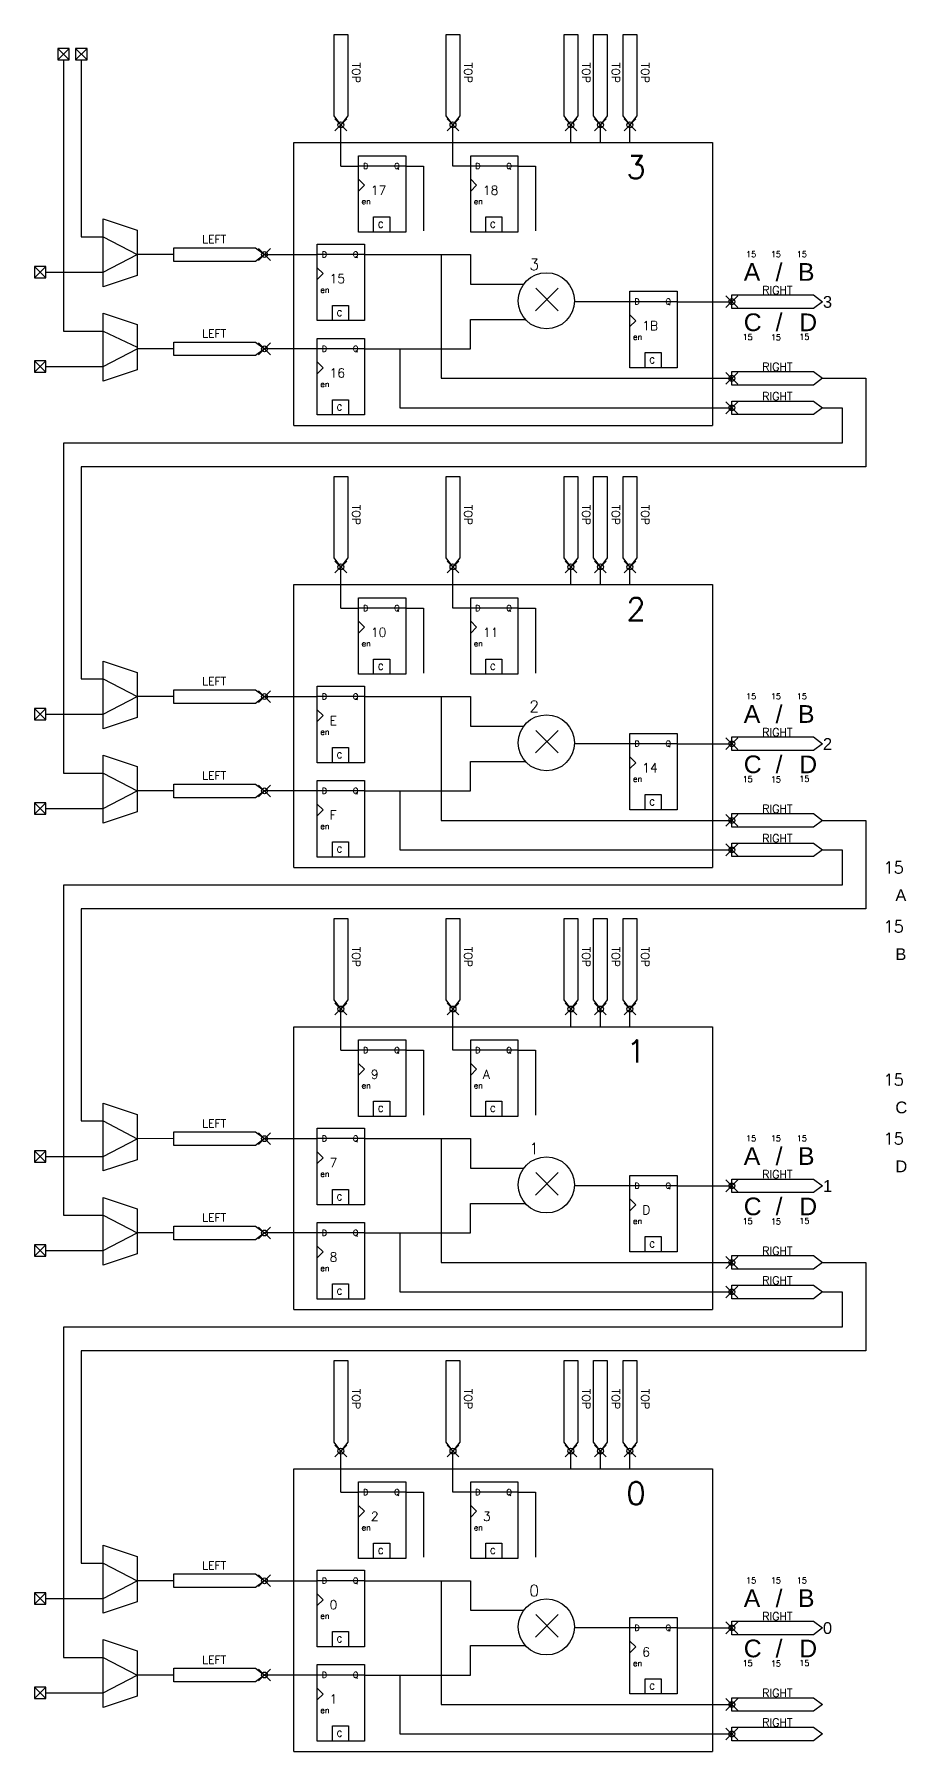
# Model space of a CAD drawing. Extents: x 5 to 1555, y -1465 to -5.
# Drawn here: x 5 to 745, y -1465 to -8 of the extents above; entities that cross this region are included whole.
import ezdxf

# ---------------------------------------------------------------- set-up
doc = ezdxf.new("R2010")
doc.units = 0
doc.header["$MEASUREMENT"] = 0
doc.header["$PDMODE"] = 35
doc.header["$PDSIZE"] = 5
for name, color, linetype in [('DETAIL_MEDIUM', 182, 'CONTINUOUS'), ('PORTS', 248, 'CONTINUOUS'), ('SIMPLE', 162, 'CONTINUOUS')]:
    doc.layers.add(name, color=color, linetype=linetype)
doc.styles.add('ARIAL', font='')
doc.styles.add('SIMPLEX', font='simplex')
doc.styles.get("Standard").update_dxf_attribs({"font": 'txt.shx'})
doc.styles.get('ARIAL').set_extended_font_data('Arial')

# ---------------------------------------------------------------- blocks, each defined once
blk = doc.blocks.new('YGR_DSP_MULT_CIRCLE')
at = {"layer": 'SIMPLE', "linetype": 'CONTINUOUS'}
blk.add_line((515.032, -1355), (467.848294, -1355), dxfattribs=at)
blk.add_circle((444.175322, -1354.195805), 23.793739, dxfattribs=at)
blk = doc.blocks.new('YGR_DSP_MULT_WIRE')
at = {"layer": 'SIMPLE', "linetype": 'CONTINUOUS'}
for p, q in [((456.206613, -219.782931), (436.988593, -239.000951)), ((437.217379, -219.782931), (456.206613, -239.000951))]:
    blk.add_line(p, q, dxfattribs=at)
blk = doc.blocks.new('YGR_DSP_MULT_BLOCK')
at = {"layer": 'SIMPLE', "linetype": 'CONTINUOUS'}
for name, p in [('YGR_DSP_MULT_CIRCLE', (0, 0)), ('YGR_DSP_MULT_WIRE', (-1.946955, -1123.835416))]:
    blk.add_blockref(name, p, dxfattribs=at)
at = {"layer": 'SIMPLE', "linetype": 'CONTINUOUS', "style": 'SIMPLEX'}
blk.add_attdef('index', (429.68475, -1328.141917), '', height=9.6, dxfattribs=at)
blk = doc.blocks.new('YGR_DSP_MULT_REG_BLOCK')
at = {"layer": 'DETAIL_MEDIUM', "linetype": 'CONTINUOUS'}
blk.add_lwpolyline([(245.032, -1311.166761), (284.968, -1311.166761), (284.968, -1376.062761), (245.032, -1376.062761)], close=True, dxfattribs=at)
blk = doc.blocks.new('YGR_DSP_MULT_REG_CLR_TEXT')
at = {"layer": 'DETAIL_MEDIUM', "linetype": 'CONTINUOUS'}
blk.add_lwpolyline([(266.03089, -233.664049), (279.664856, -233.664049), (279.664856, -246.614393), (266.03089, -246.614393)], close=True, dxfattribs=at)
at = {"layer": 'DETAIL_MEDIUM'}
blk.add_text('C', height=4.992, dxfattribs=at).set_placement((269.77489, -242.870393))
blk = doc.blocks.new('YGR_DSP_MULT_REG_ENA_TEXT')
at = {"layer": 'DETAIL_MEDIUM'}
blk.add_text('en', height=4.992, dxfattribs=at).set_placement((255.788377, -222.902393))
blk = doc.blocks.new('YGR_DSP_MULT_BYPASS_REG')
at = {"layer": 'SIMPLE', "linetype": 'CONTINUOUS'}
blk.add_line((290, -1315), (250, -1315), dxfattribs=at)
blk = doc.blocks.new('YGR_DSP_MULT_REG_TEXT')
at = {"layer": 'DETAIL_MEDIUM'}
for s, p in [('D', (257.036377, -192.950393)), ('Q', (283.408398, -192.950393))]:
    blk.add_text(s, height=4.992, dxfattribs=at).set_placement(p)
blk = doc.blocks.new('YGR_DSP_MULT_REG_CLK_TEXT')
at = {"layer": 'DETAIL_MEDIUM'}
for p, q in [((253.292377, -201.686393), (258.284377, -206.678393)), ((258.284377, -206.678393), (253.292377, -211.670393))]:
    blk.add_line(p, q, dxfattribs=at)
blk = doc.blocks.new('YGR_DSP_MULT_REG')
at = {"layer": 'DETAIL_MEDIUM', "linetype": 'CONTINUOUS'}
for name, p in [('YGR_DSP_MULT_REG_BLOCK', (0, 0)), ('YGR_DSP_MULT_REG_CLR_TEXT', (-8.260377, -1129.448368))]:
    blk.add_blockref(name, p, dxfattribs=at)
at = {"layer": 'DETAIL_MEDIUM'}
for name in ['YGR_DSP_MULT_REG_TEXT', 'YGR_DSP_MULT_REG_CLK_TEXT', 'YGR_DSP_MULT_REG_ENA_TEXT']:
    blk.add_blockref(name, (-8.260377, -1129.448368), dxfattribs=at)
at = {"layer": 'SIMPLE', "linetype": 'CONTINUOUS'}
blk.add_blockref('YGR_DSP_MULT_BYPASS_REG', (-5, -5), dxfattribs=at)
at = {"layer": 'SIMPLE', "linetype": 'CONTINUOUS', "style": 'SIMPLEX'}
blk.add_attdef('index', (255.383868, -1344.245981), '', height=7.68, dxfattribs=at)
blk = doc.blocks.new('YGR_DSP_OUT_DATAA_TEXT')
at = {"layer": 'DETAIL_MEDIUM', "style": 'ARIAL'}
blk.add_text('A', height=10, dxfattribs=at).set_placement((740, -628.5))
at = {"layer": 'DETAIL_MEDIUM', "style": 'SIMPLEX'}
blk.add_attdef('font', (730, -604.967135), '', height=10, dxfattribs=at)
blk = doc.blocks.new('YGR_DSP_OUT_DATAB_TEXT')
at = {"layer": 'DETAIL_MEDIUM', "style": 'ARIAL'}
blk.add_text('B', height=10, dxfattribs=at).set_placement((740, -678.5))
at = {"layer": 'DETAIL_MEDIUM', "style": 'SIMPLEX'}
blk.add_attdef('font', (730, -654.967135), '', height=10, dxfattribs=at)
blk = doc.blocks.new('YGR_DSP_OUT_DATAC_TEXT')
at = {"layer": 'DETAIL_MEDIUM', "style": 'ARIAL'}
blk.add_text('C', height=10, dxfattribs=at).set_placement((740, -808.5))
at = {"layer": 'DETAIL_MEDIUM', "style": 'SIMPLEX'}
blk.add_attdef('font', (730, -784.967135), '', height=10, dxfattribs=at)
blk = doc.blocks.new('YGR_DSP_OUT_DATAD_TEXT')
at = {"layer": 'DETAIL_MEDIUM', "style": 'ARIAL'}
blk.add_text('D', height=10, dxfattribs=at).set_placement((740, -858.5))
at = {"layer": 'DETAIL_MEDIUM', "style": 'SIMPLEX'}
blk.add_attdef('font', (730, -834.967135), '', height=10, dxfattribs=at)
blk = doc.blocks.new('YGR_DSP_MULT_TO_OUT_TEXT5')
at = {"layer": 'DETAIL_MEDIUM', "style": 'ARIAL'}
blk.add_text('D', height=15, dxfattribs=at).set_placement((655, -260))
at = {"layer": 'DETAIL_MEDIUM', "style": 'SIMPLEX'}
blk.add_attdef('font', (655, -267.327647), '', height=5, dxfattribs=at)
blk = doc.blocks.new('YGR_DSP_MULT_TO_OUT_TEXT4')
at = {"layer": 'DETAIL_MEDIUM', "style": 'ARIAL'}
blk.add_text('/', height=15, dxfattribs=at).set_placement((633.5, -259.946862))
at = {"layer": 'DETAIL_MEDIUM', "style": 'SIMPLEX'}
blk.add_attdef('font', (629.5, -267.736259), '', height=5, dxfattribs=at)
blk = doc.blocks.new('YGR_DSP_MULT_TO_OUT_TEXT3')
at = {"layer": 'DETAIL_MEDIUM', "style": 'ARIAL'}
blk.add_text('C', height=15, dxfattribs=at).set_placement((606.5, -259.946862))
at = {"layer": 'DETAIL_MEDIUM', "style": 'SIMPLEX'}
blk.add_attdef('font', (605.5, -267.483567), '', height=5, dxfattribs=at)
blk = doc.blocks.new('YGR_DSP_MULT_TO_OUT_TEXT0')
at = {"layer": 'DETAIL_MEDIUM', "style": 'ARIAL'}
blk.add_text('A', height=15, dxfattribs=at).set_placement((606.5, -219.516432))
at = {"layer": 'DETAIL_MEDIUM', "style": 'SIMPLEX'}
blk.add_attdef('font', (608.5, -199.483567), '', height=5, dxfattribs=at)
blk = doc.blocks.new('YGR_DSP_MULT_TO_OUT_TEXT1')
at = {"layer": 'DETAIL_MEDIUM', "style": 'ARIAL'}
blk.add_text('/', height=15, dxfattribs=at).set_placement((633.5, -219.674871))
at = {"layer": 'DETAIL_MEDIUM', "style": 'SIMPLEX'}
blk.add_attdef('font', (629.5, -199.483567), '', height=5, dxfattribs=at)
blk = doc.blocks.new('YGR_DSP_MULT_TO_OUT_TEXT2')
at = {"layer": 'DETAIL_MEDIUM', "style": 'ARIAL'}
blk.add_text('B', height=15, dxfattribs=at).set_placement((652.5, -219.516432))
at = {"layer": 'DETAIL_MEDIUM', "style": 'SIMPLEX'}
blk.add_attdef('font', (651.5, -199.483567), '', height=5, dxfattribs=at)
blk = doc.blocks.new('YGR_DSP_MULT_TO_OUT_TEXT')
at = {"layer": 'DETAIL_MEDIUM'}
for name, p in [('YGR_DSP_MULT_TO_OUT_TEXT0', (0, -1122.738779)), ('YGR_DSP_MULT_TO_OUT_TEXT1', (0, -1122.738779)), ('YGR_DSP_MULT_TO_OUT_TEXT2', (0, -1122.738779)), ('YGR_DSP_MULT_TO_OUT_TEXT4', (0, -1125)), ('YGR_DSP_MULT_TO_OUT_TEXT3', (0, -1125)), ('YGR_DSP_MULT_TO_OUT_TEXT5', (-1.438959, -1125))]:
    blk.add_blockref(name, p, dxfattribs=at).add_auto_attribs({'font': '15'})
at = {"layer": 'DETAIL_MEDIUM', "style": 'ARIAL'}
blk.add_attdef('index', (673.616573, -1365.173289), '', height=10, dxfattribs=at)
blk = doc.blocks.new('YGR_DSP_MULT_SCANIN_EXT_WIRE')
at = {"layer": 'SIMPLE', "linetype": 'CONTINUOUS'}
for p, q in [((49.804505, -20.195495), (40.195495, -20.195495)), ((40.195495, -20.195495), (40.195495, -29.804505)), ((49.804505, -29.804505), (40.195495, -20.195495)), ((49.804505, -20.195495), (40.195495, -29.804505)), ((49.804505, -20.195495), (40.195495, -20.195495)), ((40.195495, -20.195495), (40.195495, -29.804505)), ((49.804505, -29.804505), (40.195495, -20.195495)), ((49.804505, -20.195495), (40.195495, -29.804505)), ((49.804505, -29.804505), (49.804505, -20.195495)), ((49.804505, -29.804505), (49.804505, -20.195495)), ((40.195495, -29.804505), (49.804505, -29.804505)), ((40.195495, -29.804505), (49.804505, -29.804505)), ((45, -29.804505), (45, -180)), ((45, -180), (63.403673, -180)), ((63.403673, -180), (92.203673, -195.024238))]:
    blk.add_line(p, q, dxfattribs=at)
blk = doc.blocks.new('YGR_DSP_MULT_SCANIN_B_EXT_WIRE')
at = {"layer": 'SIMPLE', "linetype": 'CONTINUOUS'}
for p, q in [((34.804505, -20.195495), (25.195495, -20.195495)), ((25.195495, -20.195495), (25.195495, -29.804505)), ((34.804505, -29.804505), (25.195495, -20.195495)), ((34.804505, -20.195495), (25.195495, -29.804505)), ((34.804505, -20.195495), (25.195495, -20.195495)), ((25.195495, -20.195495), (25.195495, -29.804505)), ((34.804505, -29.804505), (25.195495, -20.195495)), ((34.804505, -20.195495), (25.195495, -29.804505)), ((34.804505, -29.804505), (34.804505, -20.195495)), ((34.804505, -29.804505), (34.804505, -20.195495)), ((25.195495, -29.804505), (34.804505, -29.804505)), ((25.195495, -29.804505), (34.804505, -29.804505)), ((30, -29.804505), (30, -260)), ((30, -260), (63.403673, -260)), ((63.403673, -260), (92.203673, -273.602803))]:
    blk.add_line(p, q, dxfattribs=at)
blk = doc.blocks.new('YGR_DSP_MULT_SCANOUT_EXT_WIRE1')
at = {"layer": 'SIMPLE', "linetype": 'CONTINUOUS'}
for p, q in [((673.206402, -300), (710, -300)), ((710, -300), (710, -375)), ((710, -375), (45, -375)), ((45, -375), (45, -555)), ((45, -555), (63.403673, -555)), ((63.403673, -555), (92.203673, -570.024238))]:
    blk.add_line(p, q, dxfattribs=at)
blk = doc.blocks.new('YGR_DSP_MULT_SCANOUTB_EXT_WIRE1')
at = {"layer": 'SIMPLE', "linetype": 'CONTINUOUS'}
for p, q in [((673.206402, -325), (690, -325)), ((690, -325), (690, -355)), ((690, -355), (30, -355)), ((30, -355), (30, -635)), ((30, -635), (63.403673, -635)), ((63.403673, -635), (92.203673, -650))]:
    blk.add_line(p, q, dxfattribs=at)
blk = doc.blocks.new('YGR_DSP_MULT_SCANOUT_EXT_WIRE2')
at = {"layer": 'SIMPLE', "linetype": 'CONTINUOUS'}
for p, q in [((673.206402, -675), (710, -675)), ((710, -675), (710, -750)), ((710, -750), (45, -750)), ((45, -750), (45, -930)), ((45, -930), (63.403673, -930)), ((63.403673, -930), (92.203673, -945.024238))]:
    blk.add_line(p, q, dxfattribs=at)
blk = doc.blocks.new('YGR_DSP_MULT_SCANOUTB_EXT_WIRE2')
at = {"layer": 'SIMPLE', "linetype": 'CONTINUOUS'}
for p, q in [((673.206402, -700), (690, -700)), ((690, -700), (690, -730)), ((690, -730), (30, -730)), ((30, -730), (30, -1010)), ((30, -1010), (63.403673, -1010)), ((63.403673, -1010), (92.203673, -1025))]:
    blk.add_line(p, q, dxfattribs=at)
blk = doc.blocks.new('YGR_DSP_MULT_SCANOUT_EXT_WIRE3')
at = {"layer": 'SIMPLE', "linetype": 'CONTINUOUS'}
for p, q in [((673.206402, -1050), (710, -1050)), ((710, -1050), (710, -1125)), ((710, -1125), (45, -1125)), ((45, -1125), (45, -1305)), ((45, -1305), (63.403673, -1305)), ((63.403673, -1305), (92.203673, -1320.024238))]:
    blk.add_line(p, q, dxfattribs=at)
blk = doc.blocks.new('YGR_DSP_MULT_SCANOUTB_EXT_WIRE3')
at = {"layer": 'SIMPLE', "linetype": 'CONTINUOUS'}
for p, q in [((673.206402, -1075), (690, -1075)), ((690, -1075), (690, -1105)), ((690, -1105), (30, -1105)), ((30, -1105), (30, -1385)), ((30, -1385), (63.403673, -1385)), ((63.403673, -1385), (92.203673, -1400))]:
    blk.add_line(p, q, dxfattribs=at)
blk = doc.blocks.new('YGR_DSP_MULT_BOUNDARY')
at = {"layer": 'SIMPLE', "linetype": 'CONTINUOUS'}
for p, q in [((225, -1225), (580, -1225)), ((225, -1465), (225, -1225)), ((580, -1225), (580, -1465)), ((225, -1465), (579.967742, -1465))]:
    blk.add_line(p, q, dxfattribs=at)
blk = doc.blocks.new('YGR_DSP_MULT_CLK_PORT')
at = {"layer": 'PORTS', "linetype": 'CONTINUOUS'}
blk.add_lwpolyline([(465, -1205), (459.24, -1197.32), (459.24, -1128.2), (470.76, -1128.2), (470.76, -1197.32), (465, -1205)], close=True, dxfattribs=at)
blk.add_point((465, -1205), dxfattribs=at)
at = {"layer": 'PORTS', "color": 249, "linetype": 'CONTINUOUS', "style": 'SIMPLEX'}
blk.add_attdef('SIDE', (474.6, -1152.2), '', height=6.79, rotation=270, dxfattribs=at)
blk = doc.blocks.new('YGR_DSP_MULT_ENA_PORT')
at = {"layer": 'PORTS', "linetype": 'CONTINUOUS'}
blk.add_lwpolyline([(490, -1205), (484.24, -1197.32), (484.24, -1128.2), (495.76, -1128.2), (495.76, -1197.32), (490, -1205)], close=True, dxfattribs=at)
blk.add_point((490, -1205), dxfattribs=at)
at = {"layer": 'PORTS', "color": 249, "linetype": 'CONTINUOUS', "style": 'SIMPLEX'}
blk.add_attdef('SIDE', (499.6, -1152.2), '', height=6.79, rotation=270, dxfattribs=at)
blk = doc.blocks.new('YGR_DSP_MULT_CLR_PORT')
at = {"layer": 'PORTS', "linetype": 'CONTINUOUS'}
blk.add_lwpolyline([(515, -1205), (509.24, -1197.32), (509.24, -1128.2), (520.76, -1128.2), (520.76, -1197.32), (515, -1205)], close=True, dxfattribs=at)
blk.add_point((515, -1205), dxfattribs=at)
at = {"layer": 'PORTS', "color": 249, "linetype": 'CONTINUOUS', "style": 'SIMPLEX'}
blk.add_attdef('SIDE', (524.6, -1152.2), '', height=6.79, rotation=270, dxfattribs=at)
blk = doc.blocks.new('YGR_DSP_MULT_SIGNB_PORT')
at = {"layer": 'PORTS', "linetype": 'CONTINUOUS'}
blk.add_lwpolyline([(365, -1205), (359.24, -1197.32), (359.24, -1128.2), (370.76, -1128.2), (370.76, -1197.32), (365, -1205)], close=True, dxfattribs=at)
blk.add_point((365, -1205), dxfattribs=at)
at = {"layer": 'PORTS', "color": 249, "linetype": 'CONTINUOUS', "style": 'SIMPLEX'}
blk.add_attdef('SIDE', (374.6, -1152.2), '', height=6.79, rotation=270, dxfattribs=at)
blk = doc.blocks.new('YGR_DSP_MULT_SIGNA_PORT')
at = {"layer": 'PORTS', "linetype": 'CONTINUOUS'}
blk.add_lwpolyline([(270, -1205), (264.24, -1197.32), (264.24, -1128.2), (275.76, -1128.2), (275.76, -1197.32), (270, -1205)], close=True, dxfattribs=at)
blk.add_point((270, -1205), dxfattribs=at)
at = {"layer": 'PORTS', "color": 249, "linetype": 'CONTINUOUS', "style": 'SIMPLEX'}
blk.add_attdef('SIDE', (279.610075, -1152.2), '', height=6.788225, rotation=270, dxfattribs=at)
blk = doc.blocks.new('YGR_DSP_MULT_CLR_WIRE')
at = {"layer": 'SIMPLE', "linetype": 'CONTINUOUS'}
blk.add_line((515, -1220), (515, -1205), dxfattribs=at)
blk = doc.blocks.new('YGR_DSP_MULT_ENA_WIRE')
at = {"layer": 'SIMPLE', "linetype": 'CONTINUOUS'}
blk.add_line((490, -1220), (490, -1205), dxfattribs=at)
blk = doc.blocks.new('YGR_DSP_MULT_CLK_WIRE')
at = {"layer": 'SIMPLE', "linetype": 'CONTINUOUS'}
blk.add_line((465, -1220), (465, -1205), dxfattribs=at)
blk = doc.blocks.new('YGR_DSP_MULT_SIGNB_WIRE')
at = {"layer": 'SIMPLE', "linetype": 'CONTINUOUS'}
for p, q in [((365, -1220), (365, -1205)), ((365, -1240), (365, -1220)), ((380.032, -1240), (365, -1240)), ((419.968, -1240), (435, -1240)), ((435, -1240), (435, -1295))]:
    blk.add_line(p, q, dxfattribs=at)
blk = doc.blocks.new('YGR_DSP_MULT_SIGNA_WIRE')
at = {"layer": 'SIMPLE', "linetype": 'CONTINUOUS'}
for p, q in [((270, -1220), (270, -1205)), ((270, -1240), (270, -1220)), ((270, -1240), (285, -1240)), ((324.968, -1240), (340, -1240)), ((340, -1240), (340, -1295))]:
    blk.add_line(p, q, dxfattribs=at)
blk = doc.blocks.new('YGR_DSP_MULT_DATAB_PORT')
at = {"layer": 'PORTS', "linetype": 'CONTINUOUS'}
blk.add_lwpolyline([(205.262726, -1395), (197.582726, -1400.76), (128.462726, -1400.76), (128.462726, -1389.24), (197.582726, -1389.24), (205.262726, -1395)], close=True, dxfattribs=at)
blk.add_point((205.262726, -1395), dxfattribs=at)
at = {"layer": 'PORTS', "color": 249, "linetype": 'CONTINUOUS', "style": 'SIMPLEX'}
blk.add_attdef('SIDE', (152.462726, -1385.4), '', height=6.788225, dxfattribs=at)
blk = doc.blocks.new('YGR_DSP_MULT_DATAA_PORT')
at = {"layer": 'PORTS', "linetype": 'CONTINUOUS'}
blk.add_lwpolyline([(205.262726, -1315), (197.582726, -1320.76), (128.462726, -1320.76), (128.462726, -1309.24), (197.582726, -1309.24), (205.262726, -1315)], close=True, dxfattribs=at)
blk.add_point((205.262726, -1315), dxfattribs=at)
at = {"layer": 'PORTS', "color": 249, "linetype": 'CONTINUOUS', "style": 'SIMPLEX'}
blk.add_attdef('SIDE', (152.462726, -1305.4), '', height=6.788225, dxfattribs=at)
blk = doc.blocks.new('YGR_DSP_MULT_DATAA_WIRE')
at = {"layer": 'SIMPLE', "linetype": 'CONTINUOUS'}
for p, q in [((205, -1315), (230, -1315)), ((230, -1315), (250, -1315)), ((290, -1315), (355, -1315))]:
    blk.add_line(p, q, dxfattribs=at)
blk = doc.blocks.new('YGR_DSP_MULT_DATAB_WIRE')
at = {"layer": 'SIMPLE', "linetype": 'CONTINUOUS'}
for p, q in [((230, -1395), (205.262726, -1395)), ((250.032, -1395), (230, -1395)), ((289.968, -1395), (320, -1395))]:
    blk.add_line(p, q, dxfattribs=at)
blk = doc.blocks.new('YGR_DSP_MULT_DATAA_MUX')
at = {"layer": 'DETAIL_MEDIUM'}
blk.add_lwpolyline([(63.403673, -1289.827041), (92.203673, -1299.427041), (92.203673, -1337.827041), (63.403673, -1347.427041), (63.403673, -1289.827041)], close=True, dxfattribs=at)
at = {"layer": 'SIMPLE', "linetype": 'CONTINUOUS'}
blk.add_line((123.462726, -1320), (92.203673, -1320.024238), dxfattribs=at)
blk = doc.blocks.new('YGR_DSP_MULT_DATAA_EXT_WIRE')
at = {"layer": 'SIMPLE', "linetype": 'CONTINUOUS'}
for p, q in [((19.804505, -1325.195495), (10.195496, -1325.195495)), ((10.195496, -1325.195495), (10.195496, -1334.804506)), ((19.804505, -1334.804506), (10.195496, -1325.195495)), ((19.804505, -1325.195495), (10.195496, -1334.804506)), ((19.804505, -1334.804506), (19.804505, -1325.195495)), ((68.403673, -1330), (97.203673, -1315.024238)), ((10.195496, -1334.804506), (19.804505, -1334.804506)), ((19.804505, -1330), (68.403673, -1330))]:
    blk.add_line(p, q, dxfattribs=at)
blk = doc.blocks.new('YGR_DSP_MULT_DATAB_MUX')
at = {"layer": 'DETAIL_MEDIUM'}
blk.add_lwpolyline([(63.403673, -1369.802803), (92.203673, -1379.402803), (92.203673, -1417.802803), (63.403673, -1427.402803), (63.403673, -1369.802803)], close=True, dxfattribs=at)
at = {"layer": 'SIMPLE', "linetype": 'CONTINUOUS'}
blk.add_line((123.462726, -1400), (92.203673, -1400), dxfattribs=at)
blk = doc.blocks.new('YGR_DSP_MULT_DATAB_EXT_WIRE')
at = {"layer": 'SIMPLE', "linetype": 'CONTINUOUS'}
for p, q in [((14.804505, -1410.195495), (5.195496, -1410.195495)), ((5.195496, -1410.195495), (5.195496, -1419.804505)), ((14.804505, -1419.804505), (5.195496, -1410.195495)), ((14.804505, -1410.195495), (5.195496, -1419.804505)), ((14.804505, -1419.804505), (14.804505, -1410.195495)), ((63.403673, -1415), (92.203673, -1400)), ((5.195496, -1419.804505), (14.804505, -1419.804505)), ((15, -1415), (63.403673, -1415))]:
    blk.add_line(p, q, dxfattribs=at)
blk = doc.blocks.new('YGR_DSP_MULT_SCANOUT_B_WIRE')
at = {"layer": 'SIMPLE', "linetype": 'CONTINUOUS'}
for p, q in [((315, -1400), (315, -1450)), ((315, -1450), (579.967742, -1450)), ((579.967742, -1450), (596.406402, -1450))]:
    blk.add_line(p, q, dxfattribs=at)
blk = doc.blocks.new('YGR_DSP_MULT_SCANOUT_A_WIRE')
at = {"layer": 'SIMPLE', "linetype": 'CONTINUOUS'}
for p, q in [((355, -1315), (355, -1420)), ((355, -1420), (584.967742, -1420)), ((584.967742, -1420), (601.406402, -1420))]:
    blk.add_line(p, q, dxfattribs=at)
blk = doc.blocks.new('YGR_DSP_MULT_DATAB_TO_MULT_WIRE')
at = {"layer": 'SIMPLE', "linetype": 'CONTINUOUS'}
for p, q in [((380, -1370), (426.362986, -1370)), ((380, -1395), (380, -1370)), ((320, -1395), (380, -1395))]:
    blk.add_line(p, q, dxfattribs=at)
blk = doc.blocks.new('YGR_DSP_MULT_DATAA_TO_MULT_WIRE')
at = {"layer": 'SIMPLE', "linetype": 'CONTINUOUS'}
for p, q in [((355, -1315), (380, -1315)), ((380, -1315), (380, -1340)), ((380, -1340), (425, -1340))]:
    blk.add_line(p, q, dxfattribs=at)
blk = doc.blocks.new('YGR_DSP_MULT_DATAOUT_WIRE')
at = {"layer": 'SIMPLE', "linetype": 'CONTINUOUS'}
for p, q in [((554.968, -1355), (584.967742, -1355)), ((584.967742, -1355), (601.406402, -1355))]:
    blk.add_line(p, q, dxfattribs=at)
blk = doc.blocks.new('YGR_DSP_MULT_DATAOUT_PORT')
at = {"layer": 'PORTS', "linetype": 'CONTINUOUS'}
blk.add_lwpolyline([(678.206402, -1355), (670.526402, -1360.76), (601.406402, -1360.76), (601.406402, -1349.24), (670.526402, -1349.24), (678.206402, -1355)], close=True, dxfattribs=at)
blk.add_point((601.406402, -1355), dxfattribs=at)
at = {"layer": 'PORTS', "color": 249, "linetype": 'CONTINUOUS', "style": 'SIMPLEX'}
blk.add_attdef('SIDE', (627.182629, -1348.589488), '', height=6.788225, dxfattribs=at)
blk = doc.blocks.new('YGR_DSP_MULT_SCANOUT_A_PORT')
at = {"layer": 'PORTS', "linetype": 'CONTINUOUS'}
blk.add_lwpolyline([(673.206402, -1425), (665.526402, -1430.76), (596.406402, -1430.76), (596.406402, -1419.24), (665.526402, -1419.24), (673.206402, -1425)], close=True, dxfattribs=at)
blk.add_point((596.406402, -1425), dxfattribs=at)
at = {"layer": 'PORTS', "color": 249, "linetype": 'CONTINUOUS', "style": 'SIMPLEX'}
blk.add_attdef('SIDE', (622.182629, -1418.589488), '', height=6.788225, dxfattribs=at)
blk = doc.blocks.new('YGR_DSP_MULT_SCANOUT_B_PORT')
at = {"layer": 'PORTS', "linetype": 'CONTINUOUS'}
blk.add_lwpolyline([(673.206402, -1450), (665.526402, -1455.76), (596.406402, -1455.76), (596.406402, -1444.24), (665.526402, -1444.24), (673.206402, -1450)], close=True, dxfattribs=at)
blk.add_point((596.406402, -1450), dxfattribs=at)
at = {"layer": 'PORTS', "color": 249, "linetype": 'CONTINUOUS', "style": 'SIMPLEX'}
blk.add_attdef('SIDE', (622.182629, -1443.589488), '', height=6.788225, dxfattribs=at)
blk = doc.blocks.new('YGR_DSP_MULT')
at = {"layer": 'PORTS', "color": 50, "linetype": 'CONTINUOUS'}
for name, values in [('YGR_DSP_MULT_SIGNA_PORT', {'SIDE': 'TOP'}), ('YGR_DSP_MULT_SIGNB_PORT', {'SIDE': 'TOP'}), ('YGR_DSP_MULT_CLK_PORT', {'SIDE': 'TOP'}), ('YGR_DSP_MULT_ENA_PORT', {'SIDE': 'TOP'}), ('YGR_DSP_MULT_CLR_PORT', {'SIDE': 'TOP'}), ('YGR_DSP_MULT_DATAA_PORT', {'SIDE': 'LEFT'}), ('YGR_DSP_MULT_DATAOUT_PORT', {'SIDE': 'RIGHT'}), ('YGR_DSP_MULT_DATAB_PORT', {'SIDE': 'LEFT'})]:
    blk.add_blockref(name, (-5, -5), dxfattribs=at).add_auto_attribs(values)
at = {"layer": 'PORTS', "linetype": 'CONTINUOUS'}
for name in ['YGR_DSP_MULT_SCANOUT_A_PORT', 'YGR_DSP_MULT_SCANOUT_B_PORT']:
    blk.add_blockref(name, (0, 0), dxfattribs=at).add_auto_attribs({'SIDE': 'RIGHT'})
at = {"layer": 'SIMPLE', "linetype": 'CONTINUOUS'}
for name, p in [('YGR_DSP_MULT_SIGNA_WIRE', (-5, -5)), ('YGR_DSP_MULT_SIGNB_WIRE', (-5, -5)), ('YGR_DSP_MULT_CLK_WIRE', (-5, -5)), ('YGR_DSP_MULT_ENA_WIRE', (-5, -5)), ('YGR_DSP_MULT_CLR_WIRE', (-5, -5)), ('YGR_DSP_MULT_BOUNDARY', (0, 0)), ('YGR_DSP_MULT_DATAA_MUX', (0, 0)), ('YGR_DSP_MULT_DATAA_EXT_WIRE', (-5, -5)), ('YGR_DSP_MULT_DATAA_WIRE', (-5, -5)), ('YGR_DSP_MULT_SCANOUT_A_WIRE', (-5, -5)), ('YGR_DSP_MULT_DATAA_TO_MULT_WIRE', (-5, -5)), ('YGR_DSP_MULT_DATAOUT_WIRE', (-5, -5)), ('YGR_DSP_MULT_DATAB_MUX', (0, 0)), ('YGR_DSP_MULT_DATAB_TO_MULT_WIRE', (-5, -5)), ('YGR_DSP_MULT_DATAB_EXT_WIRE', (0, 0)), ('YGR_DSP_MULT_DATAB_WIRE', (-5, -5)), ('YGR_DSP_MULT_SCANOUT_B_WIRE', (0, 0))]:
    blk.add_blockref(name, p, dxfattribs=at)
at = {"layer": 'SIMPLE', "linetype": 'CONTINUOUS', "style": 'SIMPLEX'}
blk.add_attdef('index', (506.981658, -1255.443631), '', height=19.2, dxfattribs=at)
blk = doc.blocks.new('YGR_DSP')
at = {"layer": 'DETAIL_MEDIUM'}
for name, p, values in [('YGR_DSP_MULT_TO_OUT_TEXT', (0, 1125), {'index': '3'}), ('YGR_DSP_MULT_TO_OUT_TEXT', (0, 750), {'index': '2'}), ('YGR_DSP_OUT_DATAA_TEXT', (-5, -115), {'font': '15'}), ('YGR_DSP_OUT_DATAB_TEXT', (-5, -115), {'font': '15'}), ('YGR_DSP_OUT_DATAC_TEXT', (-5, -115), {'font': '15'}), ('YGR_DSP_MULT_TO_OUT_TEXT', (0, 375), {'index': '1'}), ('YGR_DSP_OUT_DATAD_TEXT', (-5, -115), {'font': '15'}), ('YGR_DSP_MULT_TO_OUT_TEXT', (0, 0), {'index': '0'})]:
    blk.add_blockref(name, p, dxfattribs=at).add_auto_attribs(values)
at = {"layer": 'SIMPLE', "linetype": 'CONTINUOUS'}
for name, p, values in [('YGR_DSP_MULT', (0, 1125), {'index': '3'}), ('YGR_DSP_MULT_REG', (35, 1200), {'index': '17'}), ('YGR_DSP_MULT_REG', (130.032, 1200), {'index': '18'}), ('YGR_DSP_MULT_REG', (0, 1125), {'index': '15'}), ('YGR_DSP_MULT_BLOCK', (-5, 1120), {'index': '3'}), ('YGR_DSP_MULT_REG', (265.032, 1085), {'index': '1B'}), ('YGR_DSP_MULT_REG', (0, 1045), {'index': '16'}), ('YGR_DSP_MULT', (0, 750), {'index': '2'}), ('YGR_DSP_MULT_REG', (35, 825), {'index': '10'}), ('YGR_DSP_MULT_REG', (130.032, 825), {'index': '11'}), ('YGR_DSP_MULT_REG', (0, 750), {'index': 'E'}), ('YGR_DSP_MULT_BLOCK', (-5, 745), {'index': '2'}), ('YGR_DSP_MULT_REG', (265.032, 710), {'index': '14'}), ('YGR_DSP_MULT_REG', (0, 670), {'index': 'F'}), ('YGR_DSP_MULT', (0, 375), {'index': '1'}), ('YGR_DSP_MULT_REG', (35, 450), {'index': '9'}), ('YGR_DSP_MULT_REG', (130.032, 450), {'index': 'A'}), ('YGR_DSP_MULT_REG', (0, 375), {'index': '7'}), ('YGR_DSP_MULT_BLOCK', (-5, 370), {'index': '1'}), ('YGR_DSP_MULT_REG', (265.032, 335), {'index': 'D'}), ('YGR_DSP_MULT_REG', (0, 295), {'index': '8'}), ('YGR_DSP_MULT', (0, 0), {'index': '0'}), ('YGR_DSP_MULT_REG', (35, 75), {'index': '2'}), ('YGR_DSP_MULT_REG', (130.032, 75), {'index': '3'}), ('YGR_DSP_MULT_REG', (0, 0), {'index': '0'}), ('YGR_DSP_MULT_BLOCK', (-5, -5), {'index': '0'}), ('YGR_DSP_MULT_REG', (265.032, -40), {'index': '6'}), ('YGR_DSP_MULT_REG', (0, -80), {'index': '1'})]:
    blk.add_blockref(name, p, dxfattribs=at).add_auto_attribs(values)
for name in ['YGR_DSP_MULT_SCANIN_B_EXT_WIRE', 'YGR_DSP_MULT_SCANIN_EXT_WIRE', 'YGR_DSP_MULT_SCANOUT_EXT_WIRE1', 'YGR_DSP_MULT_SCANOUTB_EXT_WIRE1', 'YGR_DSP_MULT_SCANOUT_EXT_WIRE2', 'YGR_DSP_MULT_SCANOUTB_EXT_WIRE2', 'YGR_DSP_MULT_SCANOUT_EXT_WIRE3', 'YGR_DSP_MULT_SCANOUTB_EXT_WIRE3']:
    blk.add_blockref(name, (0, 0), dxfattribs=at)

msp = doc.modelspace()

# ---------------------------------------------------------------- block references
at = {"layer": 'SIMPLE', "linetype": 'CONTINUOUS'}
msp.add_blockref('YGR_DSP', (0, 0), dxfattribs=at)

doc.saveas('drawing.dxf')
